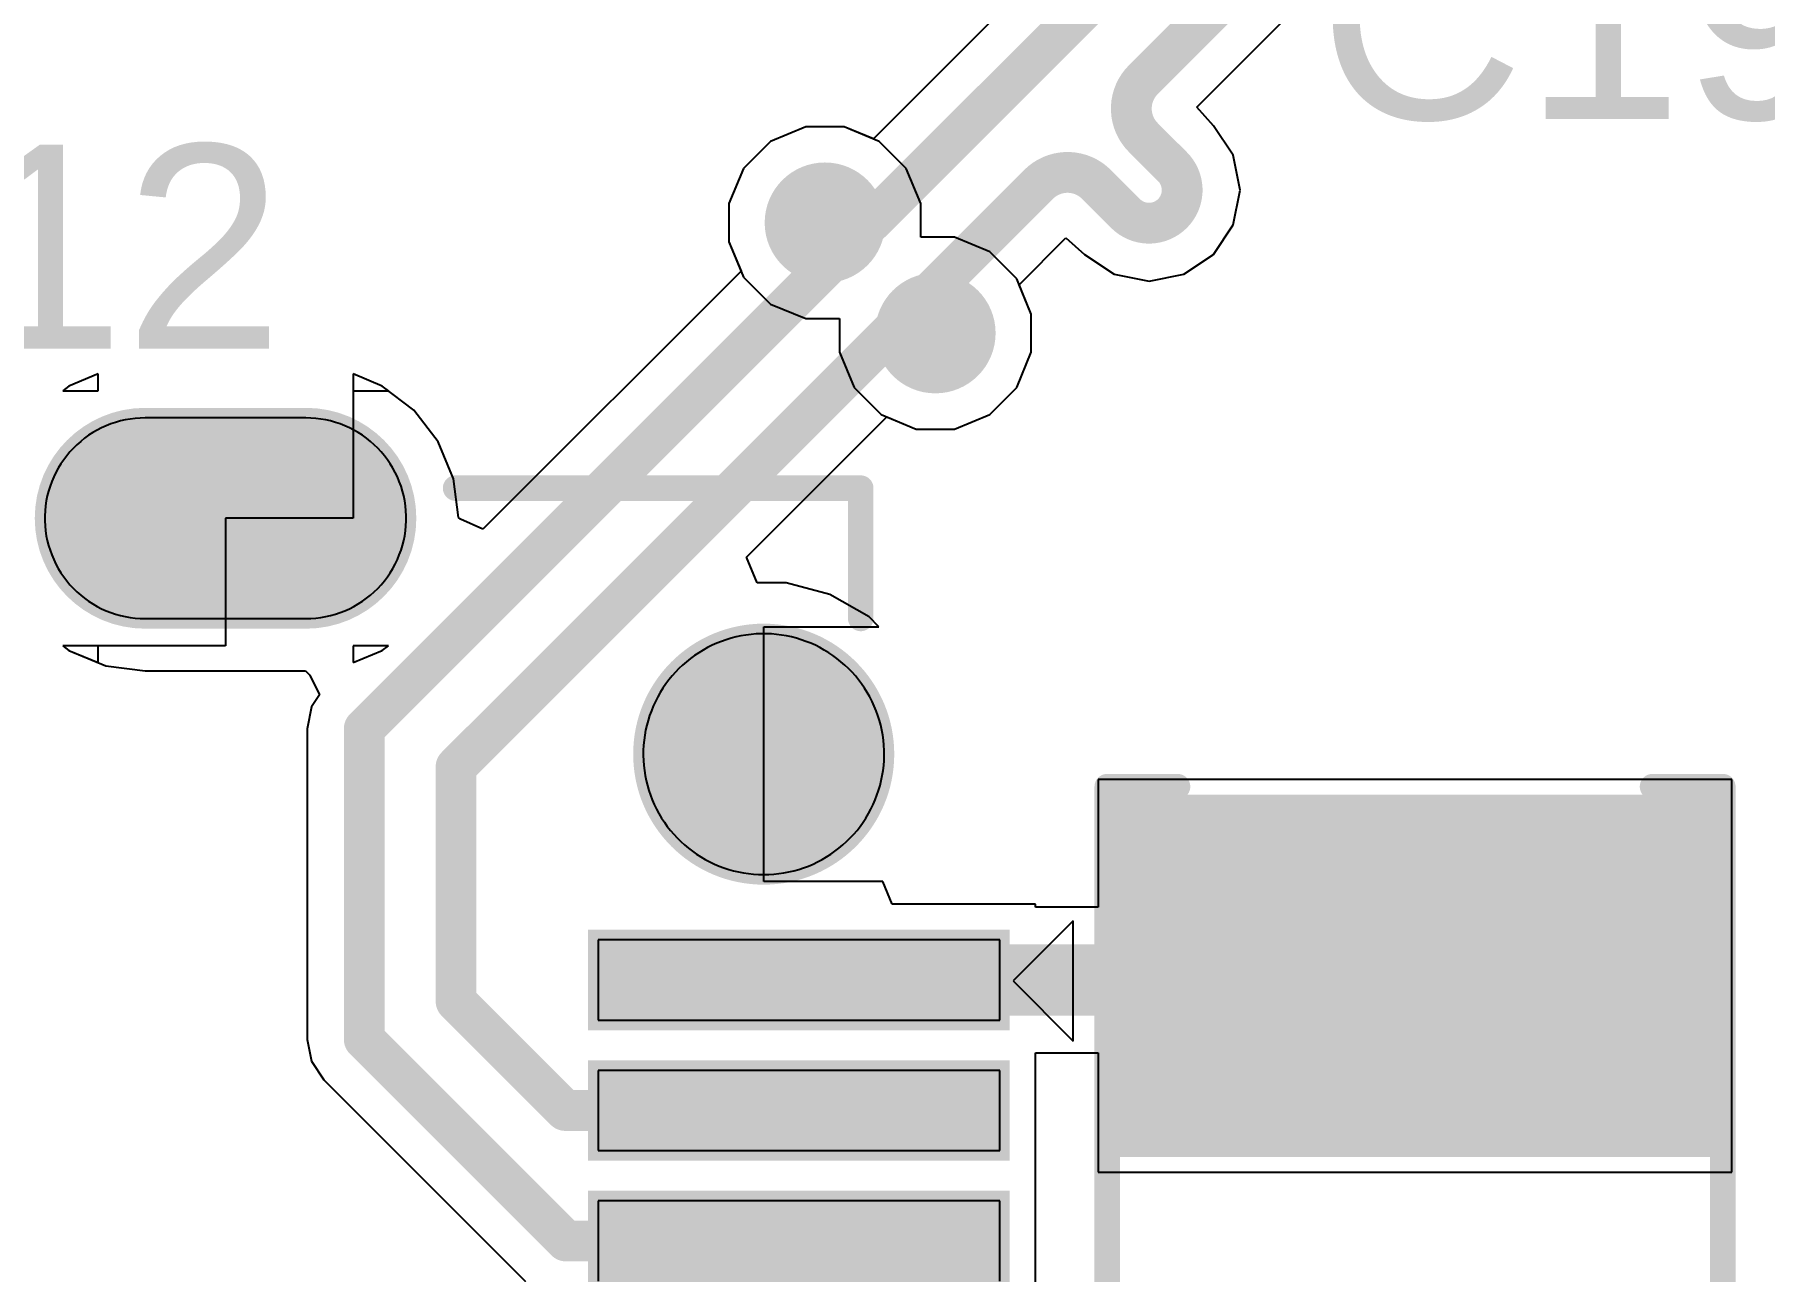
# Model space of a CAD drawing. Header units: millimetres. Extents: x 0 to 212, y 0 to 213.
# Drawn here: x 0.0533 to 0.3924, y 0.8927 to 1.1353 of the extents above; entities that cross this region are included whole.
import ezdxf

# ---------------------------------------------------------------- set-up
doc = ezdxf.new("R2010")
doc.units = ezdxf.units.MM
doc.header["$MEASUREMENT"] = 0
for name, color, linetype in [('BottomLayer', 5, 'Continuous'), ('BottomSolder', 6, 'Continuous'), ('MultiLayer', 9, 'Continuous'), ('PadHoleLayer', 156, 'Continuous'), ('TopLayer', 1, 'Continuous'), ('TopOverlay', 2, 'Continuous'), ('TopPaste', 8, 'Continuous'), ('TopSolder', 216, 'Continuous'), ('ViaHoleLayer', 16, 'Continuous')]:
    doc.layers.add(name, color=color, linetype=linetype)
doc.styles.add('Arial', font='arial.ttf', dxfattribs={"height": 0.2})

# ---------------------------------------------------------------- blocks, each defined once
blk = doc.blocks.new('SMA_DO_214AC__22')
at = {"layer": 'TopLayer'}
blk.add_hatch(color=1, dxfattribs=at).paths.add_polyline_path([(0.04330715, 0.0551181), (0.10629925, 0.0551181), (0.10629925, -0.0551181), (0.04330715, -0.0551181)])
at = {"layer": 'TopPaste'}
blk.add_hatch(color=8, dxfattribs=at).paths.add_polyline_path([(0.04330715, 0.0551181), (0.10629925, 0.0551181), (0.10629925, -0.0551181), (0.04330715, -0.0551181)])
at = {"layer": 'TopSolder'}
blk.add_hatch(color=216, dxfattribs=at).paths.add_polyline_path([(0.03930715, 0.0591181), (0.11029925, 0.0591181), (0.11029925, -0.0591181), (0.03930715, -0.0591181)])
at = {"layer": 'TopOverlay', "const_width": 0.005}
for points in [[(-0.1174469, 0.0603429), (0.1119012, 0.0603429)], [(0.1119012, 0.0603429), (0.1119012, 0.0465633)], [(0.1119012, -0.0465633), (0.1119012, -0.0603429)], [(-0.1174469, -0.0603429), (0.1119012, -0.0603429)]]:
    blk.add_lwpolyline(points, dxfattribs=at)
at = {"layer": 'TopOverlay', "const_width": 0.0025}
for points in [[(0.1106512, 0.0603429, 1), (0.1131512, 0.0603429, 1)], [(0.1106512, 0.0603429, 1), (0.1131512, 0.0603429, 1)], [(0.1106512, 0.0465633, 1), (0.1131512, 0.0465633, 1)], [(0.1106512, -0.0465633, 1), (0.1131512, -0.0465633, 1)], [(0.1106512, -0.0603429, 1), (0.1131512, -0.0603429, 1)], [(0.1106512, -0.0603429, 1), (0.1131512, -0.0603429, 1)]]:
    blk.add_lwpolyline(points, format="xyb", close=True, dxfattribs=at)
blk = doc.blocks.new('HX_MICRO_XNJ_JB_47')
at = {"layer": 'BottomLayer'}
h = blk.add_hatch(color=5, dxfattribs=at)
edge = h.paths.add_edge_path()
edge.add_arc((-0.09547, 0.0493115), 0.023622, 0, 360)
h = blk.add_hatch(color=5, dxfattribs=at)
edge = h.paths.add_edge_path()
edge.add_arc((-0.14173, -0.0719465), 0.019685, 180, 360)
edge.add_line((-0.122045, -0.0719465), (-0.122045, -0.0404505))
edge.add_arc((-0.14173, -0.0404505), 0.019685, 0, 180)
edge.add_line((-0.161415, -0.0404505), (-0.161415, -0.0719465))
at = {"layer": 'BottomSolder'}
h = blk.add_hatch(color=6, dxfattribs=at)
edge = h.paths.add_edge_path()
edge.add_arc((-0.09547, 0.0493115), 0.025591, 0, 360)
h = blk.add_hatch(color=6, dxfattribs=at)
edge = h.paths.add_edge_path()
edge.add_arc((-0.14173, -0.0719465), 0.021654, 180, 360)
edge.add_line((-0.120076, -0.0719465), (-0.120076, -0.0404505))
edge.add_arc((-0.14173, -0.0404505), 0.021654, 0, 180)
edge.add_line((-0.163384, -0.0404505), (-0.163384, -0.0719465))
at = {"layer": 'MultiLayer'}
h = blk.add_hatch(color=9, dxfattribs=at)
edge = h.paths.add_edge_path()
edge.add_arc((-0.09547, 0.0493115), 0.023622, 0, 360)
h = blk.add_hatch(color=9, dxfattribs=at)
edge = h.paths.add_edge_path()
edge.add_arc((-0.14173, -0.0719465), 0.019685, 180, 360)
edge.add_line((-0.122045, -0.0719465), (-0.122045, -0.0404505))
edge.add_arc((-0.14173, -0.0404505), 0.019685, 0, 180)
edge.add_line((-0.161415, -0.0404505), (-0.161415, -0.0719465))
at = {"layer": 'PadHoleLayer'}
h = blk.add_hatch(color=156, dxfattribs=at)
edge = h.paths.add_edge_path()
edge.add_arc((-0.095468, 0.0493065), 0.01378, 0, 360)
h = blk.add_hatch(color=156, dxfattribs=at)
edge = h.paths.add_edge_path()
edge.add_arc((-0.141728, -0.0719495), 0.011811, 180, 360)
edge.add_line((-0.129917, -0.0719495), (-0.129917, -0.0404535))
edge.add_arc((-0.141728, -0.0404535), 0.011811, 0, 180)
edge.add_line((-0.153539, -0.0404535), (-0.153539, -0.0719495))
at = {"layer": 'TopLayer'}
for points in [[(-0.059054, 0.0955715), (-0.043306, 0.0955715), (-0.043306, 0.0168315), (-0.059054, 0.0168315)], [(-0.033464, 0.0955715), (-0.017716, 0.0955715), (-0.017716, 0.0168315), (-0.033464, 0.0168315)], [(-0.007874, 0.0955715), (0.007874, 0.0955715), (0.007874, 0.0168315), (-0.007874, 0.0168315)]]:
    blk.add_hatch(color=1, dxfattribs=at).paths.add_polyline_path(points)
h = blk.add_hatch(color=1, dxfattribs=at)
edge = h.paths.add_edge_path()
edge.add_arc((-0.09547, 0.0493115), 0.023622, 0, 360)
h = blk.add_hatch(color=1, dxfattribs=at)
edge = h.paths.add_edge_path()
edge.add_arc((-0.14173, -0.0719465), 0.019685, 180, 360)
edge.add_line((-0.122045, -0.0719465), (-0.122045, -0.0404505))
edge.add_arc((-0.14173, -0.0404505), 0.019685, 0, 180)
edge.add_line((-0.161415, -0.0404505), (-0.161415, -0.0719465))
at = {"layer": 'TopSolder'}
for points in [[(-0.061023, 0.0975405), (-0.041337, 0.0975405), (-0.041337, 0.0148625), (-0.061023, 0.0148625)], [(-0.035433, 0.0975405), (-0.015747, 0.0975405), (-0.015747, 0.0148625), (-0.035433, 0.0148625)], [(-0.009843, 0.0975405), (0.009843, 0.0975405), (0.009843, 0.0148625), (-0.009843, 0.0148625)]]:
    blk.add_hatch(color=216, dxfattribs=at).paths.add_polyline_path(points)
h = blk.add_hatch(color=216, dxfattribs=at)
edge = h.paths.add_edge_path()
edge.add_arc((-0.09547, 0.0493115), 0.025591, 0, 360)
h = blk.add_hatch(color=216, dxfattribs=at)
edge = h.paths.add_edge_path()
edge.add_arc((-0.14173, -0.0719465), 0.021654, 180, 360)
edge.add_line((-0.120076, -0.0719465), (-0.120076, -0.0404505))
edge.add_arc((-0.14173, -0.0404505), 0.021654, 0, 180)
edge.add_line((-0.163384, -0.0404505), (-0.163384, -0.0719465))
at = {"layer": 'TopOverlay'}
for p, q in [((-0.062811, 0.11), (-0.051, 0.098189)), ((-0.039189, 0.11), (-0.062811, 0.11)), ((-0.051, 0.098189), (-0.039189, 0.11))]:
    blk.add_line(p, q, dxfattribs=at)
at = {"layer": 'TopOverlay', "const_width": 0.005}
for points in [[(-0.122079, 0.0683315), (-0.147638, 0.0683315)], [(-0.147638, -0.0110965), (-0.147638, 0.0683315)]]:
    blk.add_lwpolyline(points, dxfattribs=at)
at = {"layer": 'TopOverlay', "const_width": 0.0025}
for points in [[(-0.148888, 0.0683315, 1), (-0.146388, 0.0683315, 1)], [(-0.148888, 0.0683315, 1), (-0.146388, 0.0683315, 1)], [(-0.123329, 0.0683315, 1), (-0.120829, 0.0683315, 1)], [(-0.148888, -0.0110965, 1), (-0.146388, -0.0110965, 1)]]:
    blk.add_lwpolyline(points, format="xyb", close=True, dxfattribs=at)
at = {"layer": 'TopPaste'}
for p, q in [((-0.059054, 0.0955755), (-0.059054, 0.0955755)), ((-0.059054, 0.0955755), (-0.059054, 0.0168355)), ((-0.043306, 0.0955755), (-0.059054, 0.0955755)), ((-0.043306, 0.0168355), (-0.043306, 0.0955755)), ((-0.033464, 0.0955755), (-0.033464, 0.0955755)), ((-0.033464, 0.0955755), (-0.033464, 0.0168355)), ((-0.017716, 0.0955755), (-0.033464, 0.0955755)), ((-0.017716, 0.0168355), (-0.017716, 0.0955755)), ((-0.007874, 0.0955755), (-0.007874, 0.0955755)), ((-0.007874, 0.0955755), (-0.007874, 0.0168355)), ((0.007874, 0.0955755), (-0.007874, 0.0955755)), ((-0.10399, 0.0713435), (-0.104911, 0.0709645)), ((-0.103053, 0.0716835), (-0.10399, 0.0713435)), ((-0.102103, 0.0719835), (-0.103053, 0.0716835)), ((-0.101142, 0.0722425), (-0.102103, 0.0719835)), ((-0.10017, 0.0724615), (-0.101142, 0.0722425)), ((-0.09919, 0.0726385), (-0.10017, 0.0724615)), ((-0.098203, 0.0727745), (-0.09919, 0.0726385)), ((-0.097212, 0.0728695), (-0.098203, 0.0727745)), ((-0.096217, 0.0729215), (-0.097212, 0.0728695)), ((-0.095221, 0.0729325), (-0.096217, 0.0729215)), ((-0.095221, 0.0729325), (-0.095221, 0.0729325)), ((-0.094225, 0.0729005), (-0.095221, 0.0729325)), ((-0.093232, 0.0728275), (-0.094225, 0.0729005)), ((-0.092243, 0.0727125), (-0.093232, 0.0728275)), ((-0.091259, 0.0725555), (-0.092243, 0.0727125)), ((-0.090283, 0.0723565), (-0.091259, 0.0725555)), ((-0.089316, 0.0721175), (-0.090283, 0.0723565)), ((-0.08836, 0.0718385), (-0.089316, 0.0721175)), ((-0.087417, 0.0715185), (-0.08836, 0.0718385)), ((-0.086488, 0.0711595), (-0.087417, 0.0715185)), ((-0.110031, 0.0679125), (-0.110802, 0.0672815)), ((-0.109234, 0.0685095), (-0.110031, 0.0679125)), ((-0.108412, 0.0690725), (-0.109234, 0.0685095)), ((-0.107567, 0.0696005), (-0.108412, 0.0690725)), ((-0.106701, 0.0700925), (-0.107567, 0.0696005)), ((-0.105815, 0.0705475), (-0.106701, 0.0700925)), ((-0.104911, 0.0709645), (-0.105815, 0.0705475)), ((-0.085575, 0.0707615), (-0.086488, 0.0711595)), ((-0.084679, 0.0703245), (-0.085575, 0.0707615)), ((-0.083803, 0.0698515), (-0.084679, 0.0703245)), ((-0.082948, 0.0693415), (-0.083803, 0.0698515)), ((-0.082114, 0.0687955), (-0.082948, 0.0693415)), ((-0.081305, 0.0682155), (-0.082114, 0.0687955)), ((-0.08052, 0.0676015), (-0.081305, 0.0682155)), ((-0.113601, 0.0644525), (-0.114223, 0.0636755)), ((-0.112947, 0.0652035), (-0.113601, 0.0644525)), ((-0.112261, 0.0659265), (-0.112947, 0.0652035)), ((-0.111546, 0.0666195), (-0.112261, 0.0659265)), ((-0.110802, 0.0672815), (-0.111546, 0.0666195)), ((-0.079763, 0.0669545), (-0.08052, 0.0676015)), ((-0.079033, 0.0662765), (-0.079763, 0.0669545)), ((-0.078332, 0.0655685), (-0.079033, 0.0662765)), ((-0.077662, 0.0648315), (-0.078332, 0.0655685)), ((-0.077024, 0.0640675), (-0.077662, 0.0648315)), ((-0.115886, 0.0611945), (-0.116368, 0.0603235)), ((-0.115367, 0.0620445), (-0.115886, 0.0611945)), ((-0.114812, 0.0628715), (-0.115367, 0.0620445)), ((-0.114223, 0.0636755), (-0.114812, 0.0628715)), ((-0.076418, 0.0632765), (-0.077024, 0.0640675)), ((-0.075846, 0.0624615), (-0.076418, 0.0632765)), ((-0.075309, 0.0616225), (-0.075846, 0.0624615)), ((-0.074808, 0.0607615), (-0.075309, 0.0616225)), ((-0.117222, 0.0585235), (-0.117591, 0.0575985)), ((-0.116814, 0.0594325), (-0.117222, 0.0585235)), ((-0.116368, 0.0603235), (-0.116814, 0.0594325)), ((-0.074344, 0.0598805), (-0.074808, 0.0607615)), ((-0.073917, 0.0589805), (-0.074344, 0.0598805)), ((-0.073529, 0.0580625), (-0.073917, 0.0589805)), ((-0.073179, 0.0571305), (-0.073529, 0.0580625)), ((-0.11846, 0.0547415), (-0.118668, 0.0537675)), ((-0.11821, 0.0557055), (-0.11846, 0.0547415)), ((-0.11792, 0.0566585), (-0.11821, 0.0557055)), ((-0.117591, 0.0575985), (-0.11792, 0.0566585)), ((-0.07287, 0.0561835), (-0.073179, 0.0571305)), ((-0.0726, 0.0552245), (-0.07287, 0.0561835)), ((-0.072371, 0.0542555), (-0.0726, 0.0552245)), ((-0.118961, 0.0517975), (-0.119045, 0.0508045)), ((-0.118835, 0.0527855), (-0.118961, 0.0517975)), ((-0.118668, 0.0537675), (-0.118835, 0.0527855)), ((-0.072183, 0.0532775), (-0.072371, 0.0542555)), ((-0.072037, 0.0522915), (-0.072183, 0.0532775)), ((-0.071932, 0.0513015), (-0.072037, 0.0522915)), ((-0.071869, 0.0503075), (-0.071932, 0.0513015)), ((-0.119045, 0.0508045), (-0.119087, 0.0498095)), ((-0.119087, 0.0498095), (-0.119087, 0.0488135)), ((-0.119087, 0.0488135), (-0.119045, 0.0478185)), ((-0.119045, 0.0478185), (-0.118961, 0.0468255)), ((-0.071932, 0.0473215), (-0.071869, 0.0483155)), ((-0.071848, 0.0493115), (-0.071869, 0.0503075)), ((-0.071869, 0.0483155), (-0.071848, 0.0493115)), ((-0.118961, 0.0468255), (-0.118835, 0.0458375)), ((-0.118835, 0.0458375), (-0.118668, 0.0448555)), ((-0.118668, 0.0448555), (-0.11846, 0.0438815)), ((-0.0726, 0.0433985), (-0.072371, 0.0443675)), ((-0.072371, 0.0443675), (-0.072183, 0.0453455)), ((-0.072183, 0.0453455), (-0.072037, 0.0463315)), ((-0.072037, 0.0463315), (-0.071932, 0.0473215)), ((-0.11846, 0.0438815), (-0.11821, 0.0429175)), ((-0.11821, 0.0429175), (-0.11792, 0.0419645)), ((-0.11792, 0.0419645), (-0.117591, 0.0410245)), ((-0.117591, 0.0410245), (-0.117222, 0.0400995)), ((-0.073529, 0.0405605), (-0.073179, 0.0414925)), ((-0.073179, 0.0414925), (-0.07287, 0.0424395)), ((-0.07287, 0.0424395), (-0.0726, 0.0433985)), ((-0.117222, 0.0400995), (-0.116814, 0.0391905)), ((-0.116814, 0.0391905), (-0.116368, 0.0382995)), ((-0.116368, 0.0382995), (-0.115886, 0.0374285)), ((-0.115886, 0.0374285), (-0.115367, 0.0365785)), ((-0.075309, 0.0370005), (-0.074808, 0.0378615)), ((-0.074808, 0.0378615), (-0.074344, 0.0387425)), ((-0.074344, 0.0387425), (-0.073917, 0.0396425)), ((-0.073917, 0.0396425), (-0.073529, 0.0405605)), ((-0.115367, 0.0365785), (-0.114812, 0.0357515)), ((-0.114812, 0.0357515), (-0.114223, 0.0349475)), ((-0.114223, 0.0349475), (-0.113601, 0.0341705)), ((-0.113601, 0.0341705), (-0.112947, 0.0334195)), ((-0.077662, 0.0337915), (-0.077024, 0.0345555)), ((-0.077024, 0.0345555), (-0.076418, 0.0353465)), ((-0.076418, 0.0353465), (-0.075846, 0.0361615)), ((-0.075846, 0.0361615), (-0.075309, 0.0370005)), ((-0.112947, 0.0334195), (-0.112261, 0.0326965)), ((-0.112261, 0.0326965), (-0.111546, 0.0320035)), ((-0.111546, 0.0320035), (-0.110802, 0.0313415)), ((-0.110802, 0.0313415), (-0.110031, 0.0307105)), ((-0.110031, 0.0307105), (-0.109234, 0.0301135)), ((-0.081305, 0.0304075), (-0.08052, 0.0310215)), ((-0.08052, 0.0310215), (-0.079763, 0.0316685)), ((-0.079763, 0.0316685), (-0.079033, 0.0323465)), ((-0.079033, 0.0323465), (-0.078332, 0.0330545)), ((-0.078332, 0.0330545), (-0.077662, 0.0337915)), ((-0.109234, 0.0301135), (-0.108412, 0.0295505)), ((-0.108412, 0.0295505), (-0.107567, 0.0290225)), ((-0.107567, 0.0290225), (-0.106701, 0.0285305)), ((-0.106701, 0.0285305), (-0.105815, 0.0280755)), ((-0.105815, 0.0280755), (-0.104911, 0.0276585)), ((-0.104911, 0.0276585), (-0.10399, 0.0272795)), ((-0.10399, 0.0272795), (-0.103053, 0.0269395)), ((-0.087417, 0.0271045), (-0.086488, 0.0274635)), ((-0.086488, 0.0274635), (-0.085575, 0.0278615)), ((-0.085575, 0.0278615), (-0.084679, 0.0282985)), ((-0.084679, 0.0282985), (-0.083803, 0.0287715)), ((-0.083803, 0.0287715), (-0.082948, 0.0292815)), ((-0.082948, 0.0292815), (-0.082114, 0.0298275)), ((-0.082114, 0.0298275), (-0.081305, 0.0304075)), ((-0.103053, 0.0269395), (-0.102103, 0.0266395)), ((-0.102103, 0.0266395), (-0.101142, 0.0263805)), ((-0.101142, 0.0263805), (-0.10017, 0.0261615)), ((-0.10017, 0.0261615), (-0.09919, 0.0259845)), ((-0.09919, 0.0259845), (-0.098203, 0.0258485)), ((-0.098203, 0.0258485), (-0.097212, 0.0257535)), ((-0.097212, 0.0257535), (-0.096217, 0.0257015)), ((-0.096217, 0.0257015), (-0.095221, 0.0256905)), ((-0.095221, 0.0256905), (-0.094225, 0.0257225)), ((-0.094225, 0.0257225), (-0.093232, 0.0257955)), ((-0.093232, 0.0257955), (-0.092243, 0.0259105)), ((-0.092243, 0.0259105), (-0.091259, 0.0260675)), ((-0.091259, 0.0260675), (-0.090283, 0.0262665)), ((-0.090283, 0.0262665), (-0.089316, 0.0265055)), ((-0.089316, 0.0265055), (-0.08836, 0.0267845)), ((-0.08836, 0.0267845), (-0.087417, 0.0271045)), ((-0.059054, 0.0168355), (-0.043306, 0.0168355)), ((-0.033464, 0.0168355), (-0.017716, 0.0168355)), ((-0.007874, 0.0168355), (0.007874, 0.0168355)), ((-0.151572, -0.0234025), (-0.15241, -0.0239145)), ((-0.150711, -0.0229335), (-0.151572, -0.0234025)), ((-0.149826, -0.0225075), (-0.150711, -0.0229335)), ((-0.148922, -0.0221265), (-0.149826, -0.0225075)), ((-0.147999, -0.0217905), (-0.148922, -0.0221265)), ((-0.147061, -0.0215015), (-0.147999, -0.0217905)), ((-0.14611, -0.0212595), (-0.147061, -0.0215015)), ((-0.145148, -0.0210645), (-0.14611, -0.0212595)), ((-0.144178, -0.0209185), (-0.145148, -0.0210645)), ((-0.143201, -0.0208205), (-0.144178, -0.0209185)), ((-0.142221, -0.0207715), (-0.143201, -0.0208205)), ((-0.141239, -0.0207715), (-0.142221, -0.0207715)), ((-0.140259, -0.0208205), (-0.141239, -0.0207715)), ((-0.140259, -0.0208205), (-0.140259, -0.0208205)), ((-0.139282, -0.0209185), (-0.140259, -0.0208205)), ((-0.138312, -0.0210645), (-0.139282, -0.0209185)), ((-0.13735, -0.0212595), (-0.138312, -0.0210645)), ((-0.136399, -0.0215015), (-0.13735, -0.0212595)), ((-0.135461, -0.0217905), (-0.136399, -0.0215015)), ((-0.134538, -0.0221265), (-0.135461, -0.0217905)), ((-0.133634, -0.0225075), (-0.134538, -0.0221265)), ((-0.132749, -0.0229335), (-0.133634, -0.0225075)), ((-0.131887, -0.0234025), (-0.132749, -0.0229335)), ((-0.13105, -0.0239145), (-0.131887, -0.0234025)), ((-0.15616, -0.0270615), (-0.15681, -0.0277975)), ((-0.155475, -0.0263585), (-0.15616, -0.0270615)), ((-0.154755, -0.0256915), (-0.155475, -0.0263585)), ((-0.154003, -0.0250605), (-0.154755, -0.0256915)), ((-0.153221, -0.0244675), (-0.154003, -0.0250605)), ((-0.15241, -0.0239145), (-0.153221, -0.0244675)), ((-0.130239, -0.0244675), (-0.13105, -0.0239145)), ((-0.129457, -0.0250605), (-0.130239, -0.0244675)), ((-0.128705, -0.0256915), (-0.129457, -0.0250605)), ((-0.127985, -0.0263585), (-0.128705, -0.0256915)), ((-0.1273, -0.0270615), (-0.127985, -0.0263585)), ((-0.12665, -0.0277975), (-0.1273, -0.0270615)), ((-0.158527, -0.0301865), (-0.159018, -0.0310365)), ((-0.157995, -0.0293615), (-0.158527, -0.0301865)), ((-0.157422, -0.0285645), (-0.157995, -0.0293615)), ((-0.15681, -0.0277975), (-0.157422, -0.0285645)), ((-0.126038, -0.0285645), (-0.12665, -0.0277975)), ((-0.125465, -0.0293615), (-0.126038, -0.0285645)), ((-0.124933, -0.0301865), (-0.125465, -0.0293615)), ((-0.124442, -0.0310365), (-0.124933, -0.0301865)), ((-0.160228, -0.0337175), (-0.16054, -0.0346485)), ((-0.159869, -0.0328045), (-0.160228, -0.0337175)), ((-0.159466, -0.0319095), (-0.159869, -0.0328045)), ((-0.159018, -0.0310365), (-0.159466, -0.0319095)), ((-0.123994, -0.0319095), (-0.124442, -0.0310365)), ((-0.123591, -0.0328045), (-0.123994, -0.0319095)), ((-0.123232, -0.0337175), (-0.123591, -0.0328045)), ((-0.12292, -0.0346485), (-0.123232, -0.0337175)), ((-0.161025, -0.0365495), (-0.161195, -0.0375165)), ((-0.160806, -0.0355935), (-0.161025, -0.0365495)), ((-0.16054, -0.0346485), (-0.160806, -0.0355935)), ((-0.122654, -0.0355935), (-0.12292, -0.0346485)), ((-0.122435, -0.0365495), (-0.122654, -0.0355935)), ((-0.122265, -0.0375165), (-0.122435, -0.0365495)), ((-0.161391, -0.0394695), (-0.161415, -0.0404505)), ((-0.161415, -0.0404505), (-0.161415, -0.0719465)), ((-0.161317, -0.0384905), (-0.161391, -0.0394695)), ((-0.161195, -0.0375165), (-0.161317, -0.0384905)), ((-0.122143, -0.0384905), (-0.122265, -0.0375165)), ((-0.122069, -0.0394695), (-0.122143, -0.0384905)), ((-0.122045, -0.0404505), (-0.122069, -0.0394695)), ((-0.122045, -0.0719465), (-0.122045, -0.0404505)), ((-0.161415, -0.0719465), (-0.161391, -0.0729275)), ((-0.161391, -0.0729275), (-0.161317, -0.0739065)), ((-0.161317, -0.0739065), (-0.161195, -0.0748805)), ((-0.122265, -0.0748805), (-0.122143, -0.0739065)), ((-0.122143, -0.0739065), (-0.122069, -0.0729275)), ((-0.122069, -0.0729275), (-0.122045, -0.0719465)), ((-0.161195, -0.0748805), (-0.161025, -0.0758475)), ((-0.161025, -0.0758475), (-0.160806, -0.0768035)), ((-0.160806, -0.0768035), (-0.16054, -0.0777485)), ((-0.16054, -0.0777485), (-0.160228, -0.0786795)), ((-0.123232, -0.0786795), (-0.12292, -0.0777485)), ((-0.12292, -0.0777485), (-0.122654, -0.0768035)), ((-0.122654, -0.0768035), (-0.122435, -0.0758475)), ((-0.122435, -0.0758475), (-0.122265, -0.0748805)), ((-0.160228, -0.0786795), (-0.159869, -0.0795925)), ((-0.159869, -0.0795925), (-0.159466, -0.0804875)), ((-0.159466, -0.0804875), (-0.159018, -0.0813605)), ((-0.159018, -0.0813605), (-0.158527, -0.0822105)), ((-0.124933, -0.0822105), (-0.124442, -0.0813605)), ((-0.124442, -0.0813605), (-0.123994, -0.0804875)), ((-0.123994, -0.0804875), (-0.123591, -0.0795925)), ((-0.123591, -0.0795925), (-0.123232, -0.0786795)), ((-0.158527, -0.0822105), (-0.157995, -0.0830355)), ((-0.157995, -0.0830355), (-0.157422, -0.0838325)), ((-0.157422, -0.0838325), (-0.15681, -0.0845995)), ((-0.15681, -0.0845995), (-0.15616, -0.0853355)), ((-0.1273, -0.0853355), (-0.12665, -0.0845995)), ((-0.12665, -0.0845995), (-0.126038, -0.0838325)), ((-0.126038, -0.0838325), (-0.125465, -0.0830355)), ((-0.125465, -0.0830355), (-0.124933, -0.0822105)), ((-0.15616, -0.0853355), (-0.155475, -0.0860385)), ((-0.155475, -0.0860385), (-0.154755, -0.0867055)), ((-0.154755, -0.0867055), (-0.154003, -0.0873365)), ((-0.154003, -0.0873365), (-0.153221, -0.0879295)), ((-0.153221, -0.0879295), (-0.15241, -0.0884825)), ((-0.13105, -0.0884825), (-0.130239, -0.0879295)), ((-0.130239, -0.0879295), (-0.129457, -0.0873365)), ((-0.129457, -0.0873365), (-0.128705, -0.0867055)), ((-0.128705, -0.0867055), (-0.127985, -0.0860385)), ((-0.127985, -0.0860385), (-0.1273, -0.0853355)), ((-0.15241, -0.0884825), (-0.151572, -0.0889945)), ((-0.151572, -0.0889945), (-0.150711, -0.0894635)), ((-0.150711, -0.0894635), (-0.149826, -0.0898895)), ((-0.149826, -0.0898895), (-0.148922, -0.0902705)), ((-0.148922, -0.0902705), (-0.147999, -0.0906065)), ((-0.147999, -0.0906065), (-0.147061, -0.0908955)), ((-0.147061, -0.0908955), (-0.14611, -0.0911375)), ((-0.14611, -0.0911375), (-0.145148, -0.0913325)), ((-0.145148, -0.0913325), (-0.144178, -0.0914785)), ((-0.144178, -0.0914785), (-0.143201, -0.0915765)), ((-0.140259, -0.0915765), (-0.139282, -0.0914785)), ((-0.139282, -0.0914785), (-0.138312, -0.0913325)), ((-0.138312, -0.0913325), (-0.13735, -0.0911375)), ((-0.13735, -0.0911375), (-0.136399, -0.0908955)), ((-0.136399, -0.0908955), (-0.135461, -0.0906065)), ((-0.135461, -0.0906065), (-0.134538, -0.0902705)), ((-0.134538, -0.0902705), (-0.133634, -0.0898895)), ((-0.133634, -0.0898895), (-0.132749, -0.0894635)), ((-0.132749, -0.0894635), (-0.131887, -0.0889945)), ((-0.131887, -0.0889945), (-0.13105, -0.0884825)), ((-0.143201, -0.0915765), (-0.142221, -0.0916255)), ((-0.142221, -0.0916255), (-0.141239, -0.0916255)), ((-0.141239, -0.0916255), (-0.140259, -0.0915765))]:
    blk.add_line(p, q, dxfattribs=at)

msp = doc.modelspace()

# ---------------------------------------------------------------- hatches: boundary and pattern name
at = {"layer": 'BottomLayer'}
h = msp.add_hatch(color=5, dxfattribs=at)
edge = h.paths.add_edge_path()
edge.add_arc((0.208229, 1.0983939), 0.011811, 0, 360)
h = msp.add_hatch(color=5, dxfattribs=at)
edge = h.paths.add_edge_path()
edge.add_arc((0.229882, 1.0767409), 0.011811, 0, 360)
at = {"layer": 'TopLayer'}
h = msp.add_hatch(color=1, dxfattribs=at)
edge = h.paths.add_edge_path()
edge.add_arc((0.208229, 1.0983939), 0.011811, 0, 360)
h = msp.add_hatch(color=1, dxfattribs=at)
edge = h.paths.add_edge_path()
edge.add_arc((0.229882, 1.0767409), 0.011811, 0, 360)
at = {"layer": 'ViaHoleLayer'}
h = msp.add_hatch(color=16, dxfattribs=at)
edge = h.paths.add_edge_path()
edge.add_arc((0.208229, 1.0983939), 0.0059055, 0, 360)
h = msp.add_hatch(color=16, dxfattribs=at)
edge = h.paths.add_edge_path()
edge.add_arc((0.229882, 1.0767409), 0.0059055, 0, 360)

# ---------------------------------------------------------------- linework, layer by layer
at = {"layer": 'BottomLayer'}
for p, q in [((0.2707039, 1.1678047), (0.2177218, 1.1148227)), ((0.2811512, 1.1210739), (0.30785, 1.1477727)), ((0.2843821, 1.1174121), (0.2811512, 1.1210739)), ((0.2044873, 1.1172049), (0.1975734, 1.1143411)), ((0.2119707, 1.1172049), (0.2044873, 1.1172049)), ((0.2177218, 1.1148227), (0.2119707, 1.1172049)), ((0.284382, 1.117412), (0.2843821, 1.1174121)), ((0.2882498, 1.1116234), (0.284382, 1.117412)), ((0.1975734, 1.1143411), (0.1922818, 1.1090495)), ((0.1922818, 1.1090495), (0.189418, 1.1021356)), ((0.289608, 1.1047953), (0.2882498, 1.1116234)), ((0.2882498, 1.0979672), (0.289608, 1.1047953)), ((0.189418, 1.1021356), (0.189418, 1.0946522)), ((0.2463109, 1.0862336), (0.2554865, 1.0954092)), ((0.2554865, 1.0954092), (0.2591483, 1.0921783)), ((0.284382, 1.0921785), (0.2882498, 1.0979672)), ((0.189418, 1.0946522), (0.1922818, 1.0877383)), ((0.2591483, 1.0921783), (0.2591484, 1.0921784)), ((0.2591484, 1.0921784), (0.264937, 1.0883106)), ((0.2785932, 1.0883106), (0.284382, 1.0921783)), ((0.284382, 1.0921783), (0.284382, 1.0921785)), ((0.1922818, 1.0877383), (0.1975734, 1.0824467)), ((0.248693, 1.0804826), (0.2463109, 1.0862336)), ((0.264937, 1.0883106), (0.2717651, 1.0869524)), ((0.2717651, 1.0869524), (0.2785932, 1.0883106)), ((0.1975734, 1.0824467), (0.2044873, 1.0795829)), ((0.2044873, 1.0795829), (0.211071, 1.0795829)), ((0.211071, 1.0795829), (0.211071, 1.0729992)), ((0.248693, 1.0729992), (0.248693, 1.0804826)), ((0.211071, 1.0729992), (0.2139348, 1.0660853)), ((0.2458292, 1.0660853), (0.248693, 1.0729992)), ((0.065721, 1.068732), (0.0600023, 1.0663632)), ((0.065721, 1.0654335), (0.065721, 1.068732)), ((0.1214395, 1.0663632), (0.115721, 1.0687319)), ((0.115721, 1.0687319), (0.115721, 1.0654335)), ((0.0600023, 1.0663632), (0.0587907, 1.0654335)), ((0.0587907, 1.0654335), (0.065721, 1.0654335)), ((0.115721, 1.0654335), (0.1226511, 1.0654335)), ((0.1226511, 1.0654335), (0.1214395, 1.0663632)), ((0.2139348, 1.0660853), (0.2192264, 1.0607937)), ((0.2405376, 1.0607937), (0.2458292, 1.0660853)), ((0.2192264, 1.0607937), (0.2261403, 1.0579299)), ((0.2336237, 1.0579299), (0.2405376, 1.0607937)), ((0.2261403, 1.0579299), (0.2336237, 1.0579299)), ((0.065721, 1.0154335), (0.0587904, 1.0154335)), ((0.0587904, 1.0154335), (0.0600023, 1.0145036)), ((0.0600023, 1.0145036), (0.065721, 1.0121348)), ((0.065721, 1.0121348), (0.065721, 1.0154335)), ((0.1226514, 1.0154335), (0.115721, 1.0154335)), ((0.115721, 1.0154335), (0.115721, 1.0121349)), ((0.115721, 1.0121349), (0.1214395, 1.0145036)), ((0.1214395, 1.0145036), (0.1226514, 1.0154335))]:
    msp.add_line(p, q, dxfattribs=at)
at = {"layer": 'BottomLayer', "const_width": 0.008}
for points in [[(0.2171542, 1.0983939), (0.2819194, 1.1631591)], [(0.2706413, 1.1264252), (0.2883604, 1.1441443)], [(0.2706412, 1.1151113), (0.2706413, 1.1151114)], [(0.2706413, 1.1151114), (0.2763613, 1.1093914)], [(0.238114, 1.0938979), (0.2501351, 1.105919)], [(0.2614489, 1.105919), (0.2671689, 1.100199)], [(0.208229, 1.0983939), (0.2171542, 1.0983939)], [(0.229882, 1.0856659), (0.238114, 1.0938979)], [(0.229882, 1.0767409), (0.229882, 1.0856659)]]:
    msp.add_lwpolyline(points, dxfattribs=at)
for points in [[(0.2706413, 1.1151114, -0.4142187400102281), (0.2706413, 1.1264252)], [(0.2763614, 1.1093915, -0.4142199348955847), (0.2763613, 1.100199)], [(0.2501351, 1.105919, -0.4142187400559924), (0.2614489, 1.105919)], [(0.2763613, 1.100199, -0.4142135623730951), (0.2671689, 1.100199)]]:
    msp.add_lwpolyline(points, format="xyb", dxfattribs=at)
at = {"layer": 'BottomLayer', "const_width": 0.004}
for points in [[(0.2686413, 1.1264252, 1), (0.2726413, 1.1264252, 1)], [(0.2686413, 1.1264252, 1), (0.2726413, 1.1264252, 1)], [(0.2686412, 1.1151113, 1), (0.2726412, 1.1151113, 1)], [(0.2686413, 1.1151114, 1), (0.2726413, 1.1151114, 1)], [(0.2686413, 1.1151114, 1), (0.2726413, 1.1151114, 1)], [(0.2686413, 1.1151114, 1), (0.2726413, 1.1151114, 1)], [(0.2743613, 1.1093914, 1), (0.2783613, 1.1093914, 1)], [(0.2743614, 1.1093915, 1), (0.2783614, 1.1093915, 1)], [(0.2481351, 1.105919, 1), (0.2521351, 1.105919, 1)], [(0.2481351, 1.105919, 1), (0.2521351, 1.105919, 1)], [(0.2594489, 1.105919, 1), (0.2634489, 1.105919, 1)], [(0.2594489, 1.105919, 1), (0.2634489, 1.105919, 1)], [(0.206229, 1.0983939, 1), (0.210229, 1.0983939, 1)], [(0.2151542, 1.0983939, 1), (0.2191542, 1.0983939, 1)], [(0.2151542, 1.0983939, 1), (0.2191542, 1.0983939, 1)], [(0.2651689, 1.100199, 1), (0.2691689, 1.100199, 1)], [(0.2651689, 1.100199, 1), (0.2691689, 1.100199, 1)], [(0.2743613, 1.100199, 1), (0.2783613, 1.100199, 1)], [(0.2743613, 1.100199, 1), (0.2783613, 1.100199, 1)], [(0.236114, 1.0938979, 1), (0.240114, 1.0938979, 1)], [(0.236114, 1.0938979, 1), (0.240114, 1.0938979, 1)], [(0.227882, 1.0856659, 1), (0.231882, 1.0856659, 1)], [(0.227882, 1.0856659, 1), (0.231882, 1.0856659, 1)], [(0.227882, 1.0767409, 1), (0.231882, 1.0767409, 1)]]:
    msp.add_lwpolyline(points, format="xyb", close=True, dxfattribs=at)
at = {"layer": 'TopLayer'}
for p, q in [((0.2044873, 1.1172049), (0.1975734, 1.1143411)), ((0.2119707, 1.1172049), (0.2044873, 1.1172049)), ((0.2188846, 1.1143411), (0.2119707, 1.1172049)), ((0.1975734, 1.1143411), (0.1922818, 1.1090495)), ((0.2241762, 1.1090495), (0.2188846, 1.1143411)), ((0.1922818, 1.1090495), (0.189418, 1.1021356)), ((0.22704, 1.1021356), (0.2241762, 1.1090495)), ((0.189418, 1.1021356), (0.189418, 1.0946522)), ((0.22704, 1.0955519), (0.22704, 1.1021356)), ((0.2336237, 1.0955519), (0.22704, 1.0955519)), ((0.2405376, 1.0926881), (0.2336237, 1.0955519)), ((0.189418, 1.0946522), (0.1918002, 1.0889011)), ((0.2458292, 1.0873965), (0.2405376, 1.0926881)), ((0.1918002, 1.0889011), (0.1411684, 1.0382694)), ((0.248693, 1.0804826), (0.2458292, 1.0873965)), ((0.248693, 1.0729992), (0.248693, 1.0804826)), ((0.2458292, 1.0660853), (0.248693, 1.0729992)), ((0.065721, 1.068732), (0.0600023, 1.0663632)), ((0.065721, 1.0654335), (0.065721, 1.068732)), ((0.1214395, 1.0663632), (0.115721, 1.0687319)), ((0.115721, 1.0687319), (0.115721, 1.0404335)), ((0.0600023, 1.0663632), (0.0587907, 1.0654335)), ((0.0587907, 1.0654335), (0.065721, 1.0654335)), ((0.1276405, 1.061605), (0.1214395, 1.0663632)), ((0.2405376, 1.0607937), (0.2458292, 1.0660853)), ((0.1323987, 1.055404), (0.1276405, 1.061605)), ((0.1928726, 1.0327954), (0.2203892, 1.0603121)), ((0.2203892, 1.0603121), (0.2261403, 1.0579299)), ((0.2336237, 1.0579299), (0.2405376, 1.0607937)), ((0.1353899, 1.0481828), (0.1323987, 1.055404)), ((0.2261403, 1.0579299), (0.2336237, 1.0579299)), ((0.1363928, 1.0405649), (0.1353899, 1.0481828)), ((0.115721, 1.0404335), (0.090721, 1.0404335)), ((0.090721, 1.0404335), (0.090721, 1.0154335)), ((0.1367969, 1.0402576), (0.1363928, 1.0405649)), ((0.1411684, 1.0382694), (0.1367969, 1.0402576)), ((0.1949437, 1.0277954), (0.1928726, 1.0327954)), ((0.2006573, 1.0277954), (0.1949437, 1.0277954)), ((0.2092085, 1.0255041), (0.2006573, 1.0277954)), ((0.2168753, 1.0210777), (0.2092085, 1.0255041)), ((0.2187795, 1.0191735), (0.2168753, 1.0210777)), ((0.196231, 0.9691735), (0.196231, 1.0191735)), ((0.196231, 1.0191735), (0.2187795, 1.0191735)), ((0.090721, 1.0154335), (0.0587904, 1.0154335)), ((0.0587904, 1.0154335), (0.0600023, 1.0145036)), ((0.0600023, 1.0145036), (0.0672235, 1.0115124)), ((0.0672235, 1.0115124), (0.0749729, 1.0104922)), ((0.0749729, 1.0104922), (0.1063981, 1.0104922)), ((0.1063981, 1.0104922), (0.1072535, 1.0096816)), ((0.1072535, 1.0096816), (0.1091262, 1.0057988)), ((0.1091262, 1.0057988), (0.1075576, 1.0034512)), ((0.1075576, 1.0034512), (0.1067038, 0.9991592)), ((0.1067038, 0.9991592), (0.1067039, 0.9991587)), ((0.1067039, 0.9991587), (0.1067039, 0.9382481)), ((0.3860375, 0.9891994), (0.2618013, 0.9891994)), ((0.2618013, 0.9891994), (0.2618013, 0.9641577)), ((0.3860375, 0.9122074), (0.3860375, 0.9891994)), ((0.2196055, 0.9691735), (0.196231, 0.9691735)), ((0.2214347, 0.9647574), (0.2196055, 0.9691735)), ((0.2494909, 0.9647574), (0.2214347, 0.9647574)), ((0.2494909, 0.9641577), (0.2494909, 0.9647574)), ((0.2618013, 0.9641577), (0.2494909, 0.9641577)), ((0.1067039, 0.9382481), (0.1067038, 0.9382476)), ((0.1067038, 0.9382476), (0.1075576, 0.9339556)), ((0.1075576, 0.9339556), (0.1099888, 0.930317)), ((0.2494909, 0.9094194), (0.2494909, 0.9356091)), ((0.2494909, 0.9356091), (0.2618013, 0.9356091)), ((0.2618013, 0.9356091), (0.2618013, 0.9122074)), ((0.1099888, 0.930317), (0.1495328, 0.8907731)), ((0.2494909, 0.8838294), (0.2494909, 0.9094194)), ((0.2618013, 0.9122074), (0.3860375, 0.9122074))]:
    msp.add_line(p, q, dxfattribs=at)
for points, const_width in [([(0.208229, 1.0894688), (0.208229, 1.0983939)], 0.008), ([(0.1179194, 0.9991592), (0.208229, 1.0894688)], 0.008), ([(0.1359194, 0.9917034), (0.2209569, 1.0767409)], 0.008), ([(0.2209569, 1.0767409), (0.229882, 1.0767409)], 0.008), ([(0.1179194, 0.9382476), (0.1179194, 0.9991592)], 0.008), ([(0.1359194, 0.9457034), (0.1359194, 0.9917034)], 0.008), ([(0.2031209, 0.9498834), (0.3230994, 0.9498834)], 0.014), ([(0.3230994, 0.9498834), (0.3239194, 0.9507034)], 0.01), ([(0.1359194, 0.9457034), (0.1573294, 0.9242934)], 0.008), ([(0.1179194, 0.9382476), (0.1574636, 0.8987034)], 0.008), ([(0.1573294, 0.9242934), (0.2031209, 0.9242934)], 0.008), ([(0.1574636, 0.8987034), (0.2031209, 0.8987034)], 0.008)]:
    msp.add_lwpolyline(points, dxfattribs=dict(at, const_width=const_width))
for points, const_width in [([(0.206229, 1.0983939, 1), (0.210229, 1.0983939, 1)], 0.004), ([(0.206229, 1.0894688, 1), (0.210229, 1.0894688, 1)], 0.004), ([(0.206229, 1.0894688, 1), (0.210229, 1.0894688, 1)], 0.004), ([(0.2189569, 1.0767409, 1), (0.2229569, 1.0767409, 1)], 0.004), ([(0.2189569, 1.0767409, 1), (0.2229569, 1.0767409, 1)], 0.004), ([(0.227882, 1.0767409, 1), (0.231882, 1.0767409, 1)], 0.004), ([(0.1159194, 0.9991592, 1), (0.1199194, 0.9991592, 1)], 0.004), ([(0.1159194, 0.9991592, 1), (0.1199194, 0.9991592, 1)], 0.004), ([(0.1339194, 0.9917034, 1), (0.1379194, 0.9917034, 1)], 0.004), ([(0.1339194, 0.9917034, 1), (0.1379194, 0.9917034, 1)], 0.004), ([(0.1996209, 0.9498834, 1), (0.2066209, 0.9498834, 1)], 0.007), ([(0.3195994, 0.9498834, 1), (0.3265994, 0.9498834, 1)], 0.007), ([(0.3205994, 0.9498834, 1), (0.3255994, 0.9498834, 1)], 0.005), ([(0.3214194, 0.9507034, 1), (0.3264194, 0.9507034, 1)], 0.005), ([(0.1339194, 0.9457034, 1), (0.1379194, 0.9457034, 1)], 0.004), ([(0.1339194, 0.9457034, 1), (0.1379194, 0.9457034, 1)], 0.004), ([(0.1159194, 0.9382476, 1), (0.1199194, 0.9382476, 1)], 0.004), ([(0.1159194, 0.9382476, 1), (0.1199194, 0.9382476, 1)], 0.004), ([(0.1553294, 0.9242934, 1), (0.1593294, 0.9242934, 1)], 0.004), ([(0.1553294, 0.9242934, 1), (0.1593294, 0.9242934, 1)], 0.004), ([(0.2011209, 0.9242934, 1), (0.2051209, 0.9242934, 1)], 0.004), ([(0.1554636, 0.8987034, 1), (0.1594636, 0.8987034, 1)], 0.004), ([(0.1554636, 0.8987034, 1), (0.1594636, 0.8987034, 1)], 0.004), ([(0.2011209, 0.8987034, 1), (0.2051209, 0.8987034, 1)], 0.004)]:
    msp.add_lwpolyline(points, format="xyb", close=True, dxfattribs=dict(at, const_width=const_width))

# ---------------------------------------------------------------- block references
for name, p, rotation in [('HX_MICRO_XNJ_JB_47', (0.1469194, 0.8987034), 270), ('SMA_DO_214AC__22', (0.3239194, 0.8759002), 90)]:
    msp.add_blockref(name, p, dxfattribs=dict(rotation=rotation))

# ---------------------------------------------------------------- texts
at = {"layer": 'TopOverlay', "style": 'Arial'}
for s, p in [('C19', (0.3049356, 1.1187099)), ('J12', (0.0119356, 1.0737099))]:
    msp.add_text(s, height=0.04, dxfattribs=at).set_placement(p)

doc.saveas('drawing.dxf')
